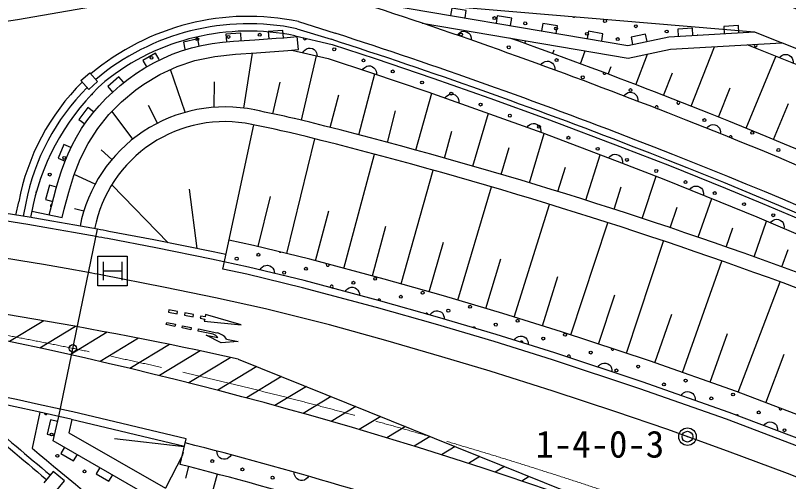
# Model space of a CAD drawing. Units: millimetres, scale not verified. Extents: x 40000 to 680000, y 20000 to 380000.
# Drawn here: x 366669 to 419076, y 294691 to 326294 of the extents above; entities that cross this region are included whole.
import ezdxf
from ezdxf.enums import TextEntityAlignment as Align

# ---------------------------------------------------------------- set-up
doc = ezdxf.new("R2010")
doc.units = ezdxf.units.MM
doc.header["$LTSCALE"] = 1000
doc.header["$PDMODE"] = 32
doc.header["$PDSIZE"] = 500
doc.linetypes.add('CHAIN', pattern=[18.5, 12, -1.5, 3.5, -1.5])
for name, color, linetype, lineweight in [('M-BGD', 7, 'Continuous', 25), ('M-BMK', 2, 'CHAIN', 13), ('M-BMK-SRVR', 3, 'Continuous', 25), ('M-STR-STR1', 1, 'Continuous', 25), ('M-STR-STRC', 7, 'Continuous', 25)]:
    doc.layers.add(name, color=color, linetype=linetype, lineweight=lineweight)
doc.layers.add('M-OTRS2', color=6, linetype='Continuous')
doc.styles.add('ＭＳ ゴシック', font='')
doc.styles.get('ＭＳ ゴシック').set_extended_font_data('MS Gothic')

# ---------------------------------------------------------------- blocks, each defined once
blk = doc.blocks.new('BUHIN101')
at = {"color": 7, "linetype": 'Continuous', "lineweight": 25}
blk.add_lwpolyline([(-3, 500), (-503, 497), (-497, -503), (3, -500)], dxfattribs=at)
blk = doc.blocks.new('BUHIN112')
at = {"color": 7, "linetype": 'Continuous', "lineweight": 25}
blk.add_lwpolyline([(277, -416), (693, -140), (140, 693), (-277, 416)], dxfattribs=at)
blk = doc.blocks.new('BUHIN114')
at = {"color": 7, "linetype": 'Continuous', "lineweight": 25}
blk.add_lwpolyline([(177, -468), (644, -291), (291, 644), (-177, 468)], dxfattribs=at)
blk = doc.blocks.new('BUHIN170')
at = {"color": 3, "linetype": 'Continuous', "lineweight": 25}
for radius in [597, 366, 18]:
    blk.add_circle((0, 0), radius, dxfattribs=at)
blk = doc.blocks.new('BUHIN172')
at = {"color": 7, "linetype": 'Continuous', "lineweight": 25}
for p, q in [((224, 855), (-855, 224)), ((-315, 540), (315, -540)), ((855, -224), (-224, -855))]:
    blk.add_line(p, q, dxfattribs=at)
blk.add_lwpolyline([(-1368, 359), (359, 1368), (1368, -359), (-359, -1368)], close=True, dxfattribs=at)

msp = doc.modelspace()

# ---------------------------------------------------------------- linework, layer by layer
at = {"layer": 'M-BGD'}
for p, q in [((366816, 326013), (376210, 327687)), ((388932, 327528), (408178, 324265)), ((388935, 327539), (416778, 325173)), ((358222, 324741), (366816, 326013)), ((385854, 325887), (388344, 325093)), ((394245, 325771), (408193, 323406)), ((385752, 325397), (388063, 324679)), ((410955, 324838), (416778, 325173)), ((416778, 325173), (418622, 324434)), ((380006, 324387), (380706, 324474)), ((380706, 324474), (381443, 324551)), ((381443, 324551), (382893, 324651)), ((382893, 324651), (384343, 324744)), ((384343, 324744), (384872, 324787)), ((384872, 324787), (385762, 324869)), ((385623, 324913), (388133, 324332)), ((385846, 323979), (385762, 324869)), ((401198, 324399), (401263, 324581)), ((408178, 324265), (410955, 324838)), ((411065, 323999), (418622, 324434)), ((377301, 323670), (377929, 323891)), ((377929, 323891), (378595, 324098)), ((378595, 324098), (379281, 324250)), ((379281, 324250), (380006, 324387)), ((383001, 323765), (385129, 323912)), ((385129, 323912), (385846, 323979)), ((385398, 323939), (387864, 323368)), ((388133, 324332), (391062, 323371)), ((403091, 323711), (403187, 323974)), ((404970, 323018), (405293, 323898)), ((408193, 323406), (411065, 323999)), ((412473, 320143), (414060, 324171)), ((376055, 323093), (376658, 323385)), ((376658, 323385), (377301, 323670)), ((378825, 323234), (380195, 323515)), ((380195, 323515), (381591, 323672)), ((381591, 323672), (383001, 323765)), ((382147, 320013), (382738, 323748)), ((386067, 319186), (387069, 323552)), ((391062, 323371), (394955, 322052)), ((408728, 321596), (409522, 323680)), ((416207, 318648), (418216, 323519)), ((375444, 322738), (376055, 323093)), ((376465, 322296), (377622, 322834)), ((377622, 322834), (378825, 323234)), ((406856, 322310), (407054, 322829)), ((371107, 321876), (371702, 322411)), ((371702, 322411), (372237, 321816)), ((374299, 321964), (374872, 322381)), ((374872, 322381), (375444, 322738)), ((378173, 319728), (377172, 322625)), ((389949, 318199), (391022, 322329)), ((410607, 320871), (411207, 322394)), ((371642, 321281), (371107, 321876)), ((372237, 321816), (371642, 321281)), ((373765, 321549), (374299, 321964)), ((375366, 321635), (376465, 322296)), ((380146, 320071), (380152, 321789)), ((394955, 322052), (398833, 320690)), ((373261, 321101), (373765, 321549)), ((374834, 321247), (375366, 321635)), ((384113, 319627), (384605, 321769)), ((414335, 319404), (415114, 321383)), ((372793, 320658), (373261, 321101)), ((373868, 320445), (374834, 321247)), ((388010, 318699), (388587, 320921)), ((393819, 317163), (394889, 321015)), ((372336, 320164), (372793, 320658)), ((373009, 319575), (373868, 320445)), ((398833, 320690), (402696, 319286)), ((418060, 317887), (419063, 320319)), ((371514, 319145), (371915, 319680)), ((371915, 319680), (372336, 320164)), ((374627, 317915), (373224, 319793)), ((376309, 319000), (375683, 320188)), ((391886, 317687), (392441, 319825)), ((372244, 318629), (373009, 319575)), ((397675, 316079), (398736, 319661)), ((402696, 319286), (407823, 317348)), ((371147, 318623), (371514, 319145)), ((380726, 309100), (382817, 318881)), ((370808, 318052), (371147, 318623)), ((371587, 317613), (372244, 318629)), ((395749, 316627), (396254, 318447)), ((401517, 314946), (402508, 318288)), ((370502, 317497), (370808, 318052)), ((371053, 316550), (371587, 317613)), ((385059, 310148), (386969, 317926)), ((370241, 316921), (370502, 317497)), ((373195, 316517), (372484, 317190)), ((399598, 315518), (400135, 317332)), ((407823, 317348), (410999, 316113)), ((370008, 316365), (370241, 316921)), ((370629, 315450), (371053, 316550)), ((388940, 309147), (391000, 316885)), ((405345, 313765), (406316, 316849)), ((369797, 315767), (370008, 316365)), ((410999, 316113), (414791, 314593)), ((369608, 315192), (369797, 315767)), ((372069, 314861), (370650, 315504)), ((392805, 308099), (394981, 315800)), ((403433, 314361), (403952, 316009)), ((369432, 314579), (369608, 315192)), ((370282, 314317), (370629, 315450)), ((409158, 312535), (410105, 315388)), ((369112, 313370), (369432, 314579)), ((377027, 310879), (373201, 314821)), ((378982, 310484), (378458, 314511)), ((396653, 306998), (398933, 314667)), ((407254, 313156), (407732, 314678)), ((414791, 314593), (417308, 313554)), ((369980, 313165), (370282, 314317)), ((383122, 310623), (383958, 314027)), ((366704, 312755), (366888, 313664)), ((367378, 313565), (367197, 312674)), ((367860, 313467), (367691, 312592)), ((400487, 305847), (402870, 313487)), ((412953, 311252), (413871, 313885)), ((417308, 313554), (421068, 311958)), ((367773, 313019), (369842, 312598)), ((368965, 312777), (369112, 313370)), ((369842, 312598), (369980, 313165)), ((371297, 313014), (370677, 313187)), ((387013, 309660), (387913, 313043)), ((411058, 311903), (411519, 313290)), ((416735, 309933), (417579, 312353)), ((390868, 308634), (391768, 312016)), ((404308, 304643), (406818, 312235)), ((414844, 310593), (415296, 311888)), ((376050, 311077), (373007, 311656)), ((376183, 310542), (372916, 311165)), ((380065, 310264), (376050, 311077)), ((394725, 307557), (395676, 310925)), ((408095, 303391), (410607, 310987)), ((379962, 309775), (376183, 310542)), ((380935, 310078), (380065, 310264)), ((418617, 309247), (419045, 310419)), ((382476, 309238), (379962, 309775)), ((398565, 306430), (399563, 309785)), ((386246, 308312), (382476, 309238)), ((411887, 302087), (414554, 309639)), ((391271, 306974), (386246, 308312)), ((402391, 305253), (403433, 308592)), ((415669, 300748), (418512, 308227)), ((406202, 304017), (407302, 307347)), ((395274, 305843), (391271, 306974)), ((399261, 304658), (395274, 305843)), ((410006, 302751), (411171, 306050)), ((403232, 303419), (399261, 304658)), ((413767, 301423), (414934, 304725)), ((409157, 301461), (403232, 303419)), ((417534, 300039), (418780, 303317)), ((415040, 299382), (409157, 301461)), ((368331, 299390), (367792, 296960)), ((378244, 297576), (370552, 299407)), ((422817, 296426), (415040, 299382)), ((369234, 297457), (369600, 299109)), ((370483, 298909), (370283, 298004)), ((370439, 298920), (378127, 297089)), ((370283, 298004), (376836, 294231)), ((376362, 293353), (369234, 297457)), ((378115, 297038), (373374, 297578)), ((377829, 295853), (378244, 297576)), ((377982, 296487), (376836, 294231)), ((378404, 295706), (378202, 294911)), ((369224, 295376), (368585, 294607)), ((369993, 294736), (369224, 295376)), ((380335, 295202), (379303, 291331)), ((369353, 293968), (369993, 294736))]:
    msp.add_line(p, q, dxfattribs=at)
for points in [[(381973, 324588), (381939, 325086), (380941, 325018), (380975, 324519)], [(384833, 324775), (384801, 325274), (383803, 325210), (383835, 324711)], [(396617, 324957), (396692, 325052), (396781, 325125), (396907, 325197), (397031, 325218), (397153, 325212), (397300, 325161), (397399, 325089), (397483, 324996), (397539, 324860), (397563, 324748), (397561, 324627)], [(409489, 324535), (409387, 325025), (408408, 324823), (408509, 324333)], [(379133, 324217), (379026, 324706), (378049, 324490), (378157, 324002)], [(386144, 323766), (386208, 323869), (386289, 323951), (386406, 324037), (386527, 324070), (386649, 324078), (386800, 324043), (386907, 323982), (387001, 323899), (387071, 323770), (387107, 323661), (387118, 323541)], [(376420, 323304), (376169, 323737), (375304, 323234), (375555, 322802)], [(387864, 323368), (390746, 322422), (394629, 321106), (398497, 319748), (402349, 318348), (407465, 316414), (410632, 315183), (414414, 313667), (416922, 312632), (420670, 311040), (425640, 308846), (429341, 307149), (433021, 305407), (436681, 303619), (440318, 301788), (443934, 299911), (445731, 298958), (447380, 298067), (448744, 297312), (450107, 296550), (451466, 295782), (452715, 295069)], [(418448, 323411), (418529, 323503), (418621, 323570), (418751, 323636), (418875, 323650), (418997, 323638), (419141, 323580), (419236, 323503), (419316, 323406), (419364, 323267), (419383, 323155), (419374, 323034)], [(390195, 322603), (390269, 322700), (390356, 322774), (390481, 322849), (390604, 322871), (390726, 322868), (390874, 322820), (390974, 322750), (391060, 322658), (391119, 322523), (391145, 322412), (391145, 322291)], [(402284, 322943), (402361, 323037), (402451, 323107), (402579, 323178), (402703, 323196), (402825, 323188), (402970, 323134), (403068, 323060), (403151, 322966), (403204, 322829), (403226, 322716), (403222, 322596)], [(374004, 321763), (373672, 322136), (372925, 321471), (373257, 321098)], [(395787, 320700), (395862, 320795), (395951, 320867), (396077, 320939), (396201, 320960), (396323, 320954), (396470, 320902), (396569, 320830), (396653, 320737), (396708, 320601), (396733, 320489), (396730, 320369)], [(407917, 320836), (407996, 320929), (408087, 320998), (408215, 321067), (408339, 321083), (408462, 321073), (408606, 321018), (408703, 320943), (408784, 320847), (408836, 320709), (408857, 320597), (408850, 320476)], [(371968, 319750), (371568, 320050), (370967, 319250), (371367, 318950)], [(401349, 318712), (401426, 318806), (401515, 318877), (401642, 318948), (401766, 318967), (401888, 318960), (402034, 318907), (402132, 318834), (402215, 318740), (402269, 318603), (402293, 318491), (402288, 318370)], [(413521, 318653), (413601, 318744), (413693, 318812), (413823, 318879), (413947, 318894), (414069, 318882), (414213, 318824), (414309, 318748), (414388, 318651), (414438, 318512), (414457, 318400), (414449, 318279)], [(370418, 317343), (369957, 317537), (369570, 316614), (370031, 316421)], [(406879, 316636), (406957, 316729), (407047, 316799), (407175, 316869), (407299, 316886), (407421, 316877), (407566, 316822), (407664, 316748), (407746, 316653), (407798, 316516), (407820, 316403), (407814, 316282)], [(369450, 314648), (368967, 314776), (368711, 313809), (369194, 313681)], [(412379, 314483), (412459, 314575), (412551, 314643), (412680, 314710), (412804, 314724), (412926, 314713), (413070, 314655), (413166, 314579), (413246, 314483), (413296, 314344), (413315, 314231), (413307, 314111)], [(417843, 312241), (417925, 312331), (418019, 312397), (418149, 312461), (418274, 312473), (418396, 312460), (418538, 312399), (418633, 312321), (418711, 312223), (418757, 312083), (418774, 311970), (418764, 311850)], [(448541, 286534), (445709, 287945), (440638, 290374), (434933, 292973), (429175, 295455), (423367, 297822), (415556, 300791), (409642, 302880), (403690, 304848), (399698, 306093), (395691, 307284), (391668, 308421), (386618, 309765), (382806, 310701), (381144, 311056)], [(383251, 309047), (383317, 309149), (383398, 309230), (383517, 309314), (383638, 309346), (383760, 309352), (383911, 309315), (384017, 309253), (384109, 309169), (384178, 309038), (384213, 308929), (384222, 308809)], [(446785, 282943), (440809, 285870), (436134, 288047), (430476, 290556), (424769, 292949), (419014, 295226), (414932, 296757), (410830, 298232), (407371, 299427), (403116, 300824), (398842, 302164), (395568, 303153), (391766, 304262), (387948, 305313), (383623, 306398), (380228, 307156), (376820, 307857), (372460, 308706)], [(447663, 284738), (444831, 286148), (439791, 288562), (434122, 291144), (428402, 293611), (422633, 295961), (414868, 298913), (408995, 300987), (403079, 302943), (399115, 304180), (395135, 305363), (391138, 306492), (386122, 307827), (382364, 308750), (380726, 309100)], [(389025, 307572), (389093, 307673), (389176, 307752), (389296, 307833), (389418, 307863), (389541, 307867), (389690, 307827), (389795, 307763), (389886, 307676), (389952, 307545), (389985, 307435), (389991, 307315)], [(394770, 305985), (394840, 306085), (394924, 306163), (395045, 306243), (395167, 306271), (395290, 306272), (395439, 306230), (395543, 306165), (395632, 306077), (395696, 305945), (395727, 305834), (395732, 305714)], [(400480, 304278), (400552, 304376), (400639, 304451), (400762, 304528), (400885, 304552), (401008, 304551), (401156, 304504), (401257, 304436), (401344, 304346), (401405, 304212), (401433, 304101), (401435, 303980)], [(406154, 302453), (406228, 302550), (406315, 302624), (406440, 302698), (406563, 302721), (406686, 302717), (406833, 302668), (406934, 302598), (407019, 302507), (407077, 302372), (407104, 302260), (407103, 302139)], [(411794, 300529), (411870, 300624), (411959, 300696), (412086, 300768), (412209, 300788), (412332, 300782), (412478, 300730), (412577, 300658), (412661, 300565), (412716, 300429), (412740, 300317), (412737, 300196)], [(369526, 298771), (369037, 298880), (368821, 297903), (369309, 297795)], [(417394, 298488), (417472, 298581), (417563, 298651), (417690, 298720), (417815, 298737), (417937, 298728), (418082, 298673), (418179, 298598), (418261, 298503), (418313, 298366), (418334, 298253), (418328, 298132)], [(381293, 296498), (381225, 296397), (381142, 296317), (381023, 296235), (380901, 296205), (380778, 296201), (380628, 296240), (380524, 296303), (380432, 296389), (380366, 296520), (380333, 296630), (380325, 296751)], [(386529, 295045), (386458, 294946), (386374, 294869), (386252, 294790), (386130, 294762), (386007, 294761), (385858, 294804), (385755, 294870), (385666, 294958), (385602, 295091), (385572, 295201), (385568, 295322)]]:
    msp.add_lwpolyline(points, dxfattribs=at)
for centre in [(399135, 326113), (406633, 325918), (401227, 325758), (403318, 325404), (408724, 325563), (381112, 324840), (383228, 324985), (396872, 325000), (405410, 325049), (410815, 325208), (378995, 324695), (407501, 324694), (388278, 323999), (400112, 324134), (375893, 323419), (390262, 323249), (403353, 323269), (392246, 322499), (394231, 321749), (405124, 322101), (408364, 321236), (396215, 320999), (398199, 320249), (400184, 319499), (413376, 319203), (402168, 318749), (416617, 318338), (404152, 317999), (406137, 317249), (418388, 317170), (369979, 316635), (408121, 316499), (368993, 315505), (410105, 315749), (412090, 314999), (414074, 314248), (416058, 313498), (418042, 312748), (381666, 309802), (383142, 310067), (386360, 309119), (384883, 308855), (389577, 308172), (391054, 308436), (392795, 307224), (394271, 307489), (397489, 306542), (396013, 306277), (400707, 305594), (399230, 305330), (403924, 304647), (402448, 304382), (405665, 303435), (408883, 302487), (407406, 302223), (410624, 301276), (412100, 301540), (413841, 300328), (415318, 300593), (417059, 299381), (418800, 298169), (369120, 297882), (369510, 296433), (380007, 296076), (382052, 295514), (371348, 295375), (384098, 294953)]:
    msp.add_circle(centre, 99.5, dxfattribs=at)
for centre, radius, start, end in [((291761, 10733), 341632, 61.74411, 69.24239), ((291761, 10733), 340882, 61.74406, 69.24295), ((272895, -31816), 377617, 68.77225, 72.07823), ((382471, 309642), 16593, 78.2354, 130.13), ((404541, 326272), 99.5, 217.5425, 313.0355), ((382471, 309641), 16094, 78.2357, 130.0702), ((382471, 309641), 15594, 78.3372, 128.6267), ((272895, -31816), 375117, 68.77158, 72.07524), ((412907, 324854), 99.5, 79.4808, 107.1105), ((386294, 324749), 99.5, 167.0781, 347.3949), ((272615, -32230), 375117, 68.77158, 72.07524), ((272895, -31816), 378617, 68.77218, 70.35613), ((291761, 10733), 338382, 61.74411, 67.9815), ((291761, 10733), 337382, 61.74545, 68.34295), ((416848, 324277), 99.5, 149.7285, 36.8629), ((374907, 322289), 99.5, 108.7874, 142.8477), ((406593, 322403), 99.5, 160.7942, 337.5619), ((382193, 310741), 15582, 134.8984, 169.1885), ((383446, 309974), 15973, 132.1061, 167.3667), ((382193, 310741), 15082, 134.9959, 169.2106), ((371805, 321013), 99.5, 274.7161, 358.1176), ((288061, 3949), 339789, 61.64681, 68.97244), ((411605, 320370), 99.5, 90.9702, 45.846), ((370820, 319882), 99.5, 289.7002, 354.8381), ((380862, 310096), 10000, 78.3069, 168.954), ((317045, 9291), 317500, 77.53613, 78.03244), ((288061, 3949), 338789, 61.64744, 68.97311), ((410136, 320068), 99.5, 282.1019, 215.4908), ((309597, 10260), 318250, 63.96098, 76.1865), ((380862, 310096), 9000, 78.3243, 168.8608), ((316467, 6606), 319247, 77.53888, 78.03), ((309597, 10260), 317250, 63.96098, 76.1865), ((415147, 318036), 99.5, 317.1209, 178.9685), ((288061, 3949), 336289, 61.64886, 68.97385), ((287781, 3535), 336289, 61.64886, 68.97385), ((368008, 314374), 99.5, 311.9953, 18.2101), ((369138, 313388), 99.5, 87.2599, 243.7922), ((317057, 9360), 306930, 79.51428, 79.66199), ((317057, 9362), 307428, 79.51427, 79.66172), ((384619, 310331), 99.5, 213.5693, 298.8374), ((387836, 309384), 99.5, 131.633, 18.555), ((317056, 9353), 304437, 79.51432, 79.67357), ((388101, 307907), 99.5, 284.8593, 225.3287), ((391319, 306960), 99.5, 344.6311, 164.2478), ((394536, 306012), 99.5, 6.3983, 142.0471), ((397754, 305065), 99.5, 6.7001, 140.1963), ((400971, 304118), 99.5, 346.4494, 158.8981), ((407142, 303699), 99.5, 157.8244, 345.5869), ((404189, 303170), 99.5, 301.7159, 201.6954), ((368730, 299330), 99.5, 183.8706, 331.1545), ((305193, 11291), 295436, 77.21887, 77.38629), ((418535, 299645), 99.5, 152.1873, 346.19), ((526190, 484152), 246216, 228.76807, 230.25675), ((526190, 484152), 245819, 228.84941, 230.25679), ((305193, 11291), 294936, 77.21938, 77.38629), ((415582, 299116), 99.5, 13.3874, 124.9899), ((305193, 11291), 295186, 71.46603, 75.68463), ((526210, 484180), 245250, 229.76351, 234.52404), ((377961, 296638), 99.5, 303.7269, 31.7239), ((305193, 11291), 293686, 71.36153, 75.6807)]:
    msp.add_arc(centre, radius, start, end, dxfattribs=at)
at = {"layer": 'M-BMK'}
msp.add_arc((308418, 14), 310000, 67.96795, 86.45054, dxfattribs=at)
at = {"layer": 'M-OTRS2'}
msp.add_point((370560, 303722), dxfattribs=at)
at = {"layer": 'M-STR-STR1'}
msp.add_line((369600, 299109), (372239, 311797), dxfattribs=at)
for centre, radius, start, end in [((317045, 9291), 307500, 79.65975, 89.02506), ((317045, 9291), 307000, 79.66205, 89.0262), ((317045, 9291), 304500, 79.67362, 89.02756), ((305193, 11291), 295436, 77.38776, 86.75995), ((305193, 11291), 294936, 77.38629, 86.75995)]:
    msp.add_arc(centre, radius, start, end, dxfattribs=at)
at = {"layer": 'M-STR-STRC'}
for p, q in [((368584, 305593), (366255, 304180)), ((370746, 305208), (368326, 303740)), ((372888, 304812), (370379, 303290)), ((375009, 304403), (372413, 302828)), ((377111, 303982), (374430, 302356)), ((379194, 303550), (376429, 301873)), ((381258, 303106), (378412, 301380)), ((381762, 302996), (418938, 288012)), ((383029, 302485), (380378, 300876)), ((384709, 301808), (382327, 300363)), ((386388, 301131), (384261, 299840)), ((388068, 300454), (386179, 299308)), ((389747, 299777), (388081, 298766)), ((391427, 299100), (389968, 298215)), ((393107, 298423), (391841, 297655)), ((394786, 297746), (393699, 297087)), ((396466, 297069), (395542, 296509)), ((398145, 296392), (397372, 295923)), ((399825, 295715), (399187, 295329)), ((401504, 295039), (400989, 294726))]:
    msp.add_line(p, q, dxfattribs=at)
for points in [[(377657, 306213), (377068, 306325), (377040, 306178), (377629, 306066)], [(378710, 305861), (378738, 306008), (378148, 306120), (378120, 305973)], [(379552, 306007), (379524, 305859), (379229, 305915), (379201, 305768), (379496, 305712), (379468, 305565), (381966, 305320)], [(376895, 305332), (376925, 305478), (377513, 305357), (377483, 305211)], [(378560, 304989), (377972, 305110), (378003, 305257), (378590, 305136)]]:
    msp.add_lwpolyline(points, close=True, dxfattribs=at)
for points in [[(380078, 304676), (379050, 304888), (379080, 305035), (380326, 304779), (380343, 304775)], [(380979, 304338), (381762, 304177), (380624, 304105), (379607, 304620), (380391, 304459)]]:
    msp.add_lwpolyline(points, dxfattribs=at)
for centre, radius, start, end in [((305193, 11291), 299186, 67.65512, 86.75995), ((317056, 9384), 300657, 77.5719, 89.03818), ((379970, 304187), 502, 32.9632, 77.5335), ((380143, 303804), 991, 32.5884, 78.3696)]:
    msp.add_arc(centre, radius, start, end, dxfattribs=at)

# ---------------------------------------------------------------- block references
at = {"layer": 'M-BGD', "rotation": 59.6873}
for name, p in [('BUHIN114', (396652, 326219)), ('BUHIN114', (399740, 325695)), ('BUHIN114', (402828, 325172)), ('BUHIN112', (415215, 325083)), ('BUHIN114', (405916, 324648)), ('BUHIN112', (412088, 324903)), ('BUHIN172', (373250, 308970)), ('BUHIN101', (370431, 296768)), ('BUHIN101', (372826, 295389))]:
    msp.add_blockref(name, p, dxfattribs=at)
at = {"layer": 'M-BMK-SRVR', "rotation": 59.6873}
msp.add_blockref('BUHIN170', (412225, 297734), dxfattribs=at)

# ---------------------------------------------------------------- texts
at = {"layer": 'M-BMK-SRVR', "style": 'ＭＳ ゴシック'}
msp.add_text('1-4-0-3', height=1833, dxfattribs=at).set_placement((401920, 295760), align=Align.BOTTOM_LEFT)

doc.saveas('drawing.dxf')
